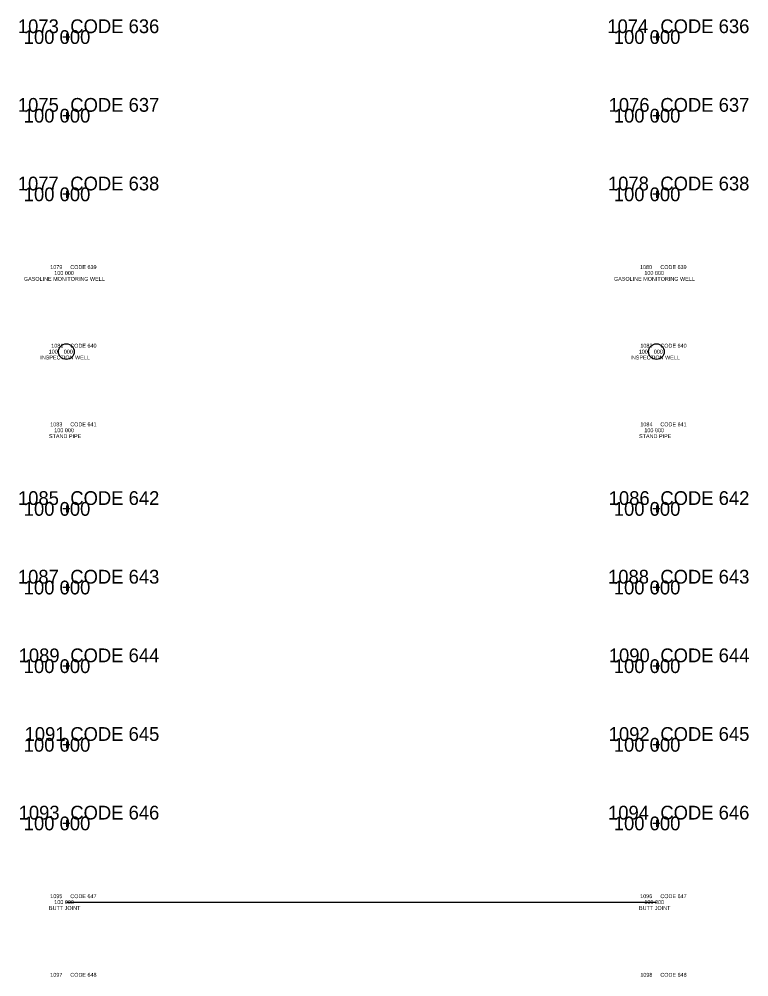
# Model space of a CAD drawing. Extents: x -12 to 6123, y -3 to 1005.
# Drawn here: x 3488 to 3673.5, y 241 to 484.6 of the extents above; entities that cross this region are included whole.
import ezdxf

# ---------------------------------------------------------------- set-up
doc = ezdxf.new("R2010")
doc.units = 0
for name, color, linetype in [('Default', 7, 'Continuous'), ('Topo_Drainage Items', 7, 'Continuous'), ('Topo_EOP', 7, 'Continuous'), ('Topo_Field Comments', 7, 'Continuous'), ('Topo_NonHighway Improvements', 7, 'Continuous'), ('Topo_Point Descriptions', 7, 'Continuous'), ('Topo_Point Elevations', 7, 'Continuous'), ('Topo_Point Numbers', 7, 'Continuous')]:
    doc.layers.add(name, color=color, linetype=linetype)

msp = doc.modelspace()

# ---------------------------------------------------------------- linework, layer by layer
at = {"layer": 'Default'}
for p, q in [((3500.88, 480), (3499.12, 480)), ((3500, 480.88), (3500, 479.12)), ((3650.88, 480), (3649.12, 480)), ((3650, 480.88), (3650, 479.12)), ((3500, 460.88), (3500, 459.12)), ((3650, 460.88), (3650, 459.12)), ((3500.88, 460), (3499.12, 460)), ((3650.88, 460), (3649.12, 460)), ((3500, 440.88), (3500, 439.12)), ((3650, 440.88), (3650, 439.12)), ((3500.88, 440), (3499.12, 440)), ((3650.88, 440), (3649.12, 440)), ((3500, 360.88), (3500, 359.12)), ((3650, 360.88), (3650, 359.12)), ((3500.88, 360), (3499.12, 360)), ((3650.88, 360), (3649.12, 360)), ((3500.88, 340), (3499.12, 340)), ((3500, 340.88), (3500, 339.12)), ((3650.88, 340), (3649.12, 340)), ((3650, 340.88), (3650, 339.12)), ((3500.88, 320), (3499.12, 320)), ((3500, 320.88), (3500, 319.12)), ((3650.88, 320), (3649.12, 320)), ((3650, 320.88), (3650, 319.12)), ((3500.88, 300), (3499.12, 300)), ((3500, 300.88), (3500, 299.12)), ((3650.88, 300), (3649.12, 300)), ((3650, 300.88), (3650, 299.12)), ((3500, 280.88), (3500, 279.12)), ((3650, 280.88), (3650, 279.12)), ((3500.88, 280), (3499.12, 280)), ((3650.88, 280), (3649.12, 280))]:
    msp.add_line(p, q, dxfattribs=at)
at = {"layer": 'Topo_Drainage Items'}
for p, q in [((3500, 380), (3500, 380)), ((3650, 380), (3650, 380))]:
    msp.add_line(p, q, dxfattribs=at)
for centre in [(3500, 400), (3650, 400)]:
    msp.add_circle(centre, 2, dxfattribs=at)
at = {"layer": 'Topo_EOP'}
for p, q in [((3500, 260), (3500, 260)), ((3500, 260), (3650, 260)), ((3650, 260), (3650, 260))]:
    msp.add_line(p, q, dxfattribs=at)
at = {"layer": 'Topo_NonHighway Improvements'}
for p, q in [((3500, 420), (3500, 420)), ((3650, 420), (3650, 420))]:
    msp.add_line(p, q, dxfattribs=at)

# ---------------------------------------------------------------- texts
at = {"layer": 'Default'}
for s, p in [('1073', (3487.67, 481)), ('CODE 636', (3501, 481)), ('1074', (3637.51, 481)), ('CODE 636', (3651, 481)), ('100 000', (3489.17, 478.25)), ('100 000', (3639.17, 478.25)), ('1075', (3487.67, 461)), ('CODE 637', (3501, 461)), ('1076', (3637.84, 461)), ('CODE 637', (3651, 461)), ('100 000', (3489.17, 458.25)), ('100 000', (3639.17, 458.25)), ('1077', (3487.65, 441)), ('CODE 638', (3501, 441)), ('1078', (3637.67, 441)), ('CODE 638', (3651, 441)), ('100 000', (3489.17, 438.25)), ('100 000', (3639.17, 438.25)), ('1085', (3487.7, 361)), ('CODE 642', (3501, 361)), ('1086', (3637.87, 361)), ('CODE 642', (3651, 361)), ('100 000', (3489.17, 358.25)), ('100 000', (3639.17, 358.25)), ('1087', (3487.67, 341)), ('CODE 643', (3501, 341)), ('1088', (3637.7, 341)), ('CODE 643', (3651, 341)), ('100 000', (3489.17, 338.25)), ('100 000', (3639.17, 338.25)), ('1089', (3487.87, 321)), ('CODE 644', (3501, 321)), ('1090', (3637.89, 321)), ('CODE 644', (3651, 321)), ('100 000', (3489.17, 318.25)), ('100 000', (3639.17, 318.25)), ('1091', (3489.38, 301)), ('CODE 645', (3501, 301)), ('1092', (3637.87, 301)), ('CODE 645', (3651, 301)), ('100 000', (3489.17, 298.25)), ('100 000', (3639.17, 298.25)), ('1093', (3487.87, 281)), ('CODE 646', (3501, 281)), ('1094', (3637.7, 281)), ('CODE 646', (3651, 281)), ('100 000', (3489.17, 278.25)), ('100 000', (3639.17, 278.25))]:
    msp.add_text(s, height=3.5, dxfattribs=at).set_placement(p)
at = {"layer": 'Topo_Field Comments'}
for s, p in [('CODE 639', (3501, 421)), ('CODE 639', (3651, 421)), ('CODE 640', (3501, 401)), ('CODE 640', (3651, 401)), ('CODE 641', (3501, 381)), ('CODE 641', (3651, 381)), ('CODE 647', (3501, 261)), ('CODE 647', (3651, 261)), ('CODE 648', (3501, 241)), ('CODE 648', (3651, 241))]:
    msp.add_text(s, height=1, dxfattribs=at).set_placement(p)
at = {"layer": 'Topo_Point Descriptions'}
for s, p in [('GASOLINE MONITORING WELL', (3489.2, 418)), ('GASOLINE MONITORING WELL', (3639.2, 418)), ('INSPECTION WELL', (3493.38, 398)), ('INSPECTION WELL', (3643.38, 398)), ('STAND PIPE', (3495.58, 378)), ('STAND PIPE', (3645.58, 378)), ('BUTT JOINT', (3495.58, 258)), ('BUTT JOINT', (3645.58, 258))]:
    msp.add_text(s, height=1, dxfattribs=at).set_placement(p)
at = {"layer": 'Topo_Point Elevations'}
for s, p in [('100 000', (3496.93, 419.5)), ('100 000', (3646.93, 419.5)), ('100    000', (3495.51, 399.5)), ('100    000', (3645.51, 399.5)), ('100 000', (3496.93, 379.5)), ('100 000', (3646.93, 379.5)), ('100 000', (3496.93, 259.5)), ('100 000', (3646.93, 259.5))]:
    msp.add_text(s, height=1, dxfattribs=at).set_placement(p)
at = {"layer": 'Topo_Point Numbers'}
for s, p in [('1079', (3495.91, 421)), ('1080', (3645.83, 421)), ('1081', (3496.17, 401)), ('1082', (3645.91, 401)), ('1083', (3495.91, 381)), ('1084', (3645.91, 381)), ('1095', (3495.91, 261)), ('1096', (3645.87, 261)), ('1097', (3495.91, 241)), ('1098', (3645.91, 241))]:
    msp.add_text(s, height=1, dxfattribs=at).set_placement(p)

doc.saveas('drawing.dxf')
